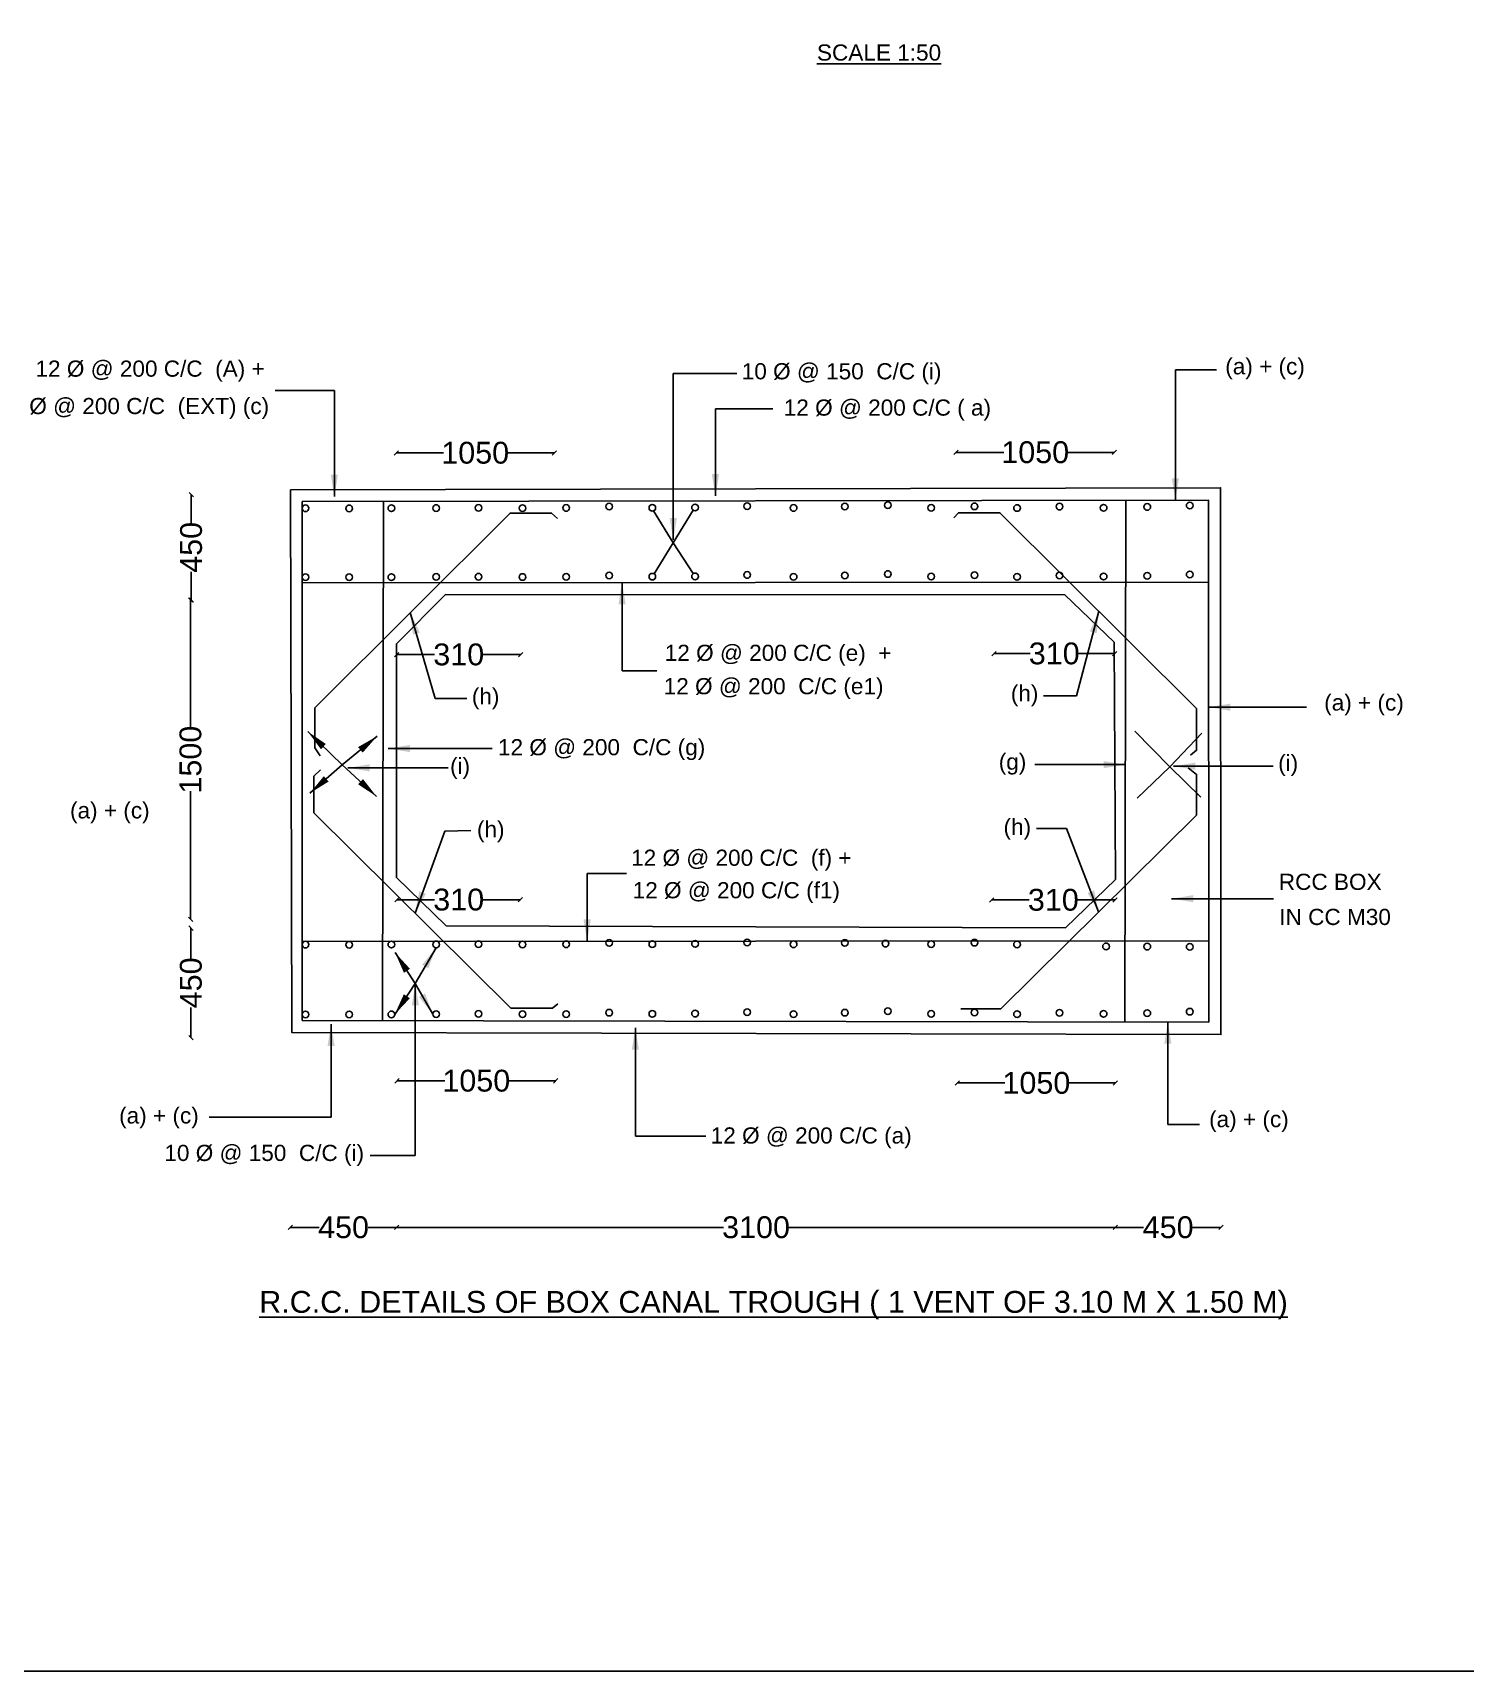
# Model space of a CAD drawing. Header units: millimetres. Extents: x 5124 to 2909731, y 2311 to 44621088.
# Drawn here: x 2813722 to 2846527, y 44535521 to 44573052 of the extents above; entities that cross this region are included whole.
import ezdxf

# ---------------------------------------------------------------- set-up
doc = ezdxf.new("R2010")
doc.units = ezdxf.units.MM
doc.header["$MEASUREMENT"] = 0
for name, color, linetype in [('DIMENSION', 7, 'Continuous'), ('DRAWING', 2, 'Continuous'), ('TEXT', 1, 'Continuous')]:
    doc.layers.add(name, color=color, linetype=linetype)
doc.styles.get("Standard").update_dxf_attribs({"font": 'arial.ttf', "height": 500})
doc.dimstyles.get("Standard").update_dxf_attribs({"dimtxt": 80, "dimasz": 100, "dimexe": 0.18, "dimexo": 0.0625, "dimgap": 0.09, "dimtad": 0, "dimdec": 0, "dimzin": 0, "dimdsep": 46, "dimtxsty": 'Standard', "dimblk": 'OBLIQUE', "dimcen": 0.09, "dimse1": 1, "dimse2": 1, "dimadec": 0, "dimazin": 0, "dimtfac": 1, "dimtdec": 0, "dimtofl": 0, "dimtmove": 0, "dimatfit": 3, "dimfxl": 0, "dimtolj": 1, "dimtzin": 0, "dimarcsym": 0})

# ---------------------------------------------------------------- blocks, each defined once
blk = doc.blocks.new('_Oblique')
at = {"color": 0, "linetype": 'ByBlock', "lineweight": -2}
blk.add_line((-0.5, -0.5), (0.5, 0.5), dxfattribs=at)
blk = doc.blocks.new('*D45')
at = {"layer": 'Defpoints', "color": 0, "transparency": 16777216}
for p in [(2822045, 44563405), (2825663, 44563429), (2825663, 44563429)]:
    blk.add_point(p, dxfattribs=at)
at = {"layer": 'DIMENSION', "color": 0, "lineweight": -2, "transparency": 16777216}
for p, q in [((2822045, 44563429), (2823132, 44563429)), ((2825663, 44563429), (2824576, 44563429))]:
    blk.add_line(p, q, dxfattribs=at)
at = {"layer": 'DIMENSION', "color": 0, "lineweight": -2, "transparency": 16777216, "xscale": 100, "yscale": 100, "zscale": 100, "rotation": 180}
blk.add_blockref('_Oblique', (2822045, 44563429), dxfattribs=at)
at = {"layer": 'DIMENSION', "color": 0, "lineweight": -2, "transparency": 16777216, "xscale": 100, "yscale": 100, "zscale": 100}
blk.add_blockref('_Oblique', (2825663, 44563429), dxfattribs=at)
at = {"layer": 'DIMENSION', "color": 0, "transparency": 16777216, "insert": (2823854, 44563429), "char_height": 500, "attachment_point": 5}
blk.add_mtext('\\A1;1050', dxfattribs=at)
blk = doc.blocks.new('*D55')
at = {"layer": 'Defpoints', "color": 0, "transparency": 16777216}
for p in [(2822059, 44558827), (2824895, 44558833), (2824895, 44558809)]:
    blk.add_point(p, dxfattribs=at)
at = {"layer": 'DIMENSION', "color": 0, "lineweight": -2, "transparency": 16777216}
for p, q in [((2822059, 44558809), (2822925, 44558809)), ((2824895, 44558809), (2824028, 44558809))]:
    blk.add_line(p, q, dxfattribs=at)
at = {"layer": 'DIMENSION', "color": 0, "lineweight": -2, "transparency": 16777216, "xscale": 100, "yscale": 100, "zscale": 100, "rotation": 180}
blk.add_blockref('_Oblique', (2822059, 44558809), dxfattribs=at)
at = {"layer": 'DIMENSION', "color": 0, "lineweight": -2, "transparency": 16777216, "xscale": 100, "yscale": 100, "zscale": 100}
blk.add_blockref('_Oblique', (2824895, 44558809), dxfattribs=at)
at = {"layer": 'DIMENSION', "color": 0, "transparency": 16777216, "insert": (2823477, 44558809), "char_height": 500, "attachment_point": 5}
blk.add_mtext('\\A1;310', dxfattribs=at)
blk = doc.blocks.new('*D46')
at = {"layer": 'Defpoints', "color": 0, "transparency": 16777216}
for p in [(2834868, 44563431), (2838489, 44563441), (2838489, 44563441)]:
    blk.add_point(p, dxfattribs=at)
at = {"layer": 'DIMENSION', "color": 0, "lineweight": -2, "transparency": 16777216}
for p, q in [((2834868, 44563441), (2835957, 44563441)), ((2838489, 44563441), (2837401, 44563441))]:
    blk.add_line(p, q, dxfattribs=at)
at = {"layer": 'DIMENSION', "color": 0, "lineweight": -2, "transparency": 16777216, "xscale": 100, "yscale": 100, "zscale": 100, "rotation": 180}
blk.add_blockref('_Oblique', (2834868, 44563441), dxfattribs=at)
at = {"layer": 'DIMENSION', "color": 0, "lineweight": -2, "transparency": 16777216, "xscale": 100, "yscale": 100, "zscale": 100}
blk.add_blockref('_Oblique', (2838489, 44563441), dxfattribs=at)
at = {"layer": 'DIMENSION', "color": 0, "transparency": 16777216, "insert": (2836679, 44563441), "char_height": 500, "attachment_point": 5}
blk.add_mtext('\\A1;1050', dxfattribs=at)
blk = doc.blocks.new('*D56')
at = {"layer": 'Defpoints', "color": 0, "transparency": 16777216}
for p in [(2835733, 44558832), (2835733, 44558832), (2838497, 44558779)]:
    blk.add_point(p, dxfattribs=at)
at = {"layer": 'DIMENSION', "color": 0, "lineweight": -2, "transparency": 16777216}
for p, q in [((2835733, 44558832), (2836564, 44558832)), ((2838497, 44558832), (2837666, 44558832))]:
    blk.add_line(p, q, dxfattribs=at)
at = {"layer": 'DIMENSION', "color": 0, "lineweight": -2, "transparency": 16777216, "xscale": 100, "yscale": 100, "zscale": 100, "rotation": 180}
blk.add_blockref('_Oblique', (2835733, 44558832), dxfattribs=at)
at = {"layer": 'DIMENSION', "color": 0, "lineweight": -2, "transparency": 16777216, "xscale": 100, "yscale": 100, "zscale": 100}
blk.add_blockref('_Oblique', (2838497, 44558832), dxfattribs=at)
at = {"layer": 'DIMENSION', "color": 0, "transparency": 16777216, "insert": (2837115, 44558832), "char_height": 500, "attachment_point": 5}
blk.add_mtext('\\A1;310', dxfattribs=at)
blk = doc.blocks.new('*D57')
at = {"layer": 'Defpoints', "color": 0, "transparency": 16777216}
for p in [(2822063, 44553195), (2824889, 44553197), (2824889, 44553194)]:
    blk.add_point(p, dxfattribs=at)
at = {"layer": 'DIMENSION', "color": 0, "lineweight": -2, "transparency": 16777216}
for p, q in [((2822063, 44553194), (2822924, 44553194)), ((2824889, 44553194), (2824027, 44553194))]:
    blk.add_line(p, q, dxfattribs=at)
at = {"layer": 'DIMENSION', "color": 0, "lineweight": -2, "transparency": 16777216, "xscale": 100, "yscale": 100, "zscale": 100, "rotation": 180}
blk.add_blockref('_Oblique', (2822063, 44553194), dxfattribs=at)
at = {"layer": 'DIMENSION', "color": 0, "lineweight": -2, "transparency": 16777216, "xscale": 100, "yscale": 100, "zscale": 100}
blk.add_blockref('_Oblique', (2824889, 44553194), dxfattribs=at)
at = {"layer": 'DIMENSION', "color": 0, "transparency": 16777216, "insert": (2823476, 44553194), "char_height": 500, "attachment_point": 5}
blk.add_mtext('\\A1;310', dxfattribs=at)
blk = doc.blocks.new('*D47')
at = {"layer": 'Defpoints', "color": 0, "transparency": 16777216}
for p in [(2822063, 44549045), (2825694, 44549045), (2825694, 44549045)]:
    blk.add_point(p, dxfattribs=at)
at = {"layer": 'DIMENSION', "color": 0, "lineweight": -2, "transparency": 16777216}
for p, q in [((2822063, 44549045), (2823156, 44549045)), ((2825694, 44549045), (2824601, 44549045))]:
    blk.add_line(p, q, dxfattribs=at)
at = {"layer": 'DIMENSION', "color": 0, "lineweight": -2, "transparency": 16777216, "xscale": 100, "yscale": 100, "zscale": 100, "rotation": 180}
blk.add_blockref('_Oblique', (2822063, 44549045), dxfattribs=at)
at = {"layer": 'DIMENSION', "color": 0, "lineweight": -2, "transparency": 16777216, "xscale": 100, "yscale": 100, "zscale": 100}
blk.add_blockref('_Oblique', (2825694, 44549045), dxfattribs=at)
at = {"layer": 'DIMENSION', "color": 0, "transparency": 16777216, "insert": (2823879, 44549045), "char_height": 500, "attachment_point": 5}
blk.add_mtext('\\A1;1050', dxfattribs=at)
blk = doc.blocks.new('*D58')
at = {"layer": 'Defpoints', "color": 0, "transparency": 16777216}
for p in [(2835679, 44553189), (2835679, 44553180), (2838509, 44553169)]:
    blk.add_point(p, dxfattribs=at)
at = {"layer": 'DIMENSION', "color": 0, "lineweight": -2, "transparency": 16777216}
for p, q in [((2835679, 44553189), (2836543, 44553189)), ((2838509, 44553189), (2837645, 44553189))]:
    blk.add_line(p, q, dxfattribs=at)
at = {"layer": 'DIMENSION', "color": 0, "lineweight": -2, "transparency": 16777216, "xscale": 100, "yscale": 100, "zscale": 100, "rotation": 180}
blk.add_blockref('_Oblique', (2835679, 44553189), dxfattribs=at)
at = {"layer": 'DIMENSION', "color": 0, "lineweight": -2, "transparency": 16777216, "xscale": 100, "yscale": 100, "zscale": 100}
blk.add_blockref('_Oblique', (2838509, 44553189), dxfattribs=at)
at = {"layer": 'DIMENSION', "color": 0, "transparency": 16777216, "insert": (2837094, 44553189), "char_height": 500, "attachment_point": 5}
blk.add_mtext('\\A1;310', dxfattribs=at)
blk = doc.blocks.new('*D48')
at = {"layer": 'Defpoints', "color": 0, "transparency": 16777216}
for p in [(2834898, 44549018), (2838513, 44548996), (2838513, 44548996)]:
    blk.add_point(p, dxfattribs=at)
at = {"layer": 'DIMENSION', "color": 0, "lineweight": -2, "transparency": 16777216}
for p, q in [((2834898, 44548996), (2835983, 44548996)), ((2838513, 44548996), (2837428, 44548996))]:
    blk.add_line(p, q, dxfattribs=at)
at = {"layer": 'DIMENSION', "color": 0, "lineweight": -2, "transparency": 16777216, "xscale": 100, "yscale": 100, "zscale": 100, "rotation": 180}
blk.add_blockref('_Oblique', (2834898, 44548996), dxfattribs=at)
at = {"layer": 'DIMENSION', "color": 0, "lineweight": -2, "transparency": 16777216, "xscale": 100, "yscale": 100, "zscale": 100}
blk.add_blockref('_Oblique', (2838513, 44548996), dxfattribs=at)
at = {"layer": 'DIMENSION', "color": 0, "transparency": 16777216, "insert": (2836706, 44548996), "char_height": 500, "attachment_point": 5}
blk.add_mtext('\\A1;1050', dxfattribs=at)
blk = doc.blocks.new('*D49')
at = {"layer": 'Defpoints', "color": 0, "transparency": 16777216}
for p in [(2817356, 44562471), (2817350, 44560058), (2817351, 44560058)]:
    blk.add_point(p, dxfattribs=at)
at = {"layer": 'DIMENSION', "color": 0, "lineweight": -2, "transparency": 16777216}
for p, q in [((2817350, 44562471), (2817350, 44561826)), ((2817350, 44560058), (2817350, 44560703))]:
    blk.add_line(p, q, dxfattribs=at)
at = {"layer": 'DIMENSION', "color": 0, "lineweight": -2, "transparency": 16777216, "xscale": 100, "yscale": 100, "zscale": 100}
for p, rotation in [((2817350, 44562471), 90), ((2817350, 44560058), 270)]:
    blk.add_blockref('_Oblique', p, dxfattribs=dict(at, rotation=rotation))
at = {"layer": 'DIMENSION', "color": 0, "transparency": 16777216, "insert": (2817350, 44561265), "char_height": 500, "attachment_point": 5, "rotation": 90}
blk.add_mtext('\\A1;450', dxfattribs=at)
blk = doc.blocks.new('*D50')
at = {"layer": 'Defpoints', "color": 0, "transparency": 16777216}
for p in [(2817351, 44560058), (2817334, 44552745), (2817335, 44552745)]:
    blk.add_point(p, dxfattribs=at)
at = {"layer": 'DIMENSION', "color": 0, "lineweight": -2, "transparency": 16777216}
for p, q in [((2817335, 44560058), (2817335, 44557124)), ((2817335, 44552745), (2817335, 44555680))]:
    blk.add_line(p, q, dxfattribs=at)
at = {"layer": 'DIMENSION', "color": 0, "lineweight": -2, "transparency": 16777216, "xscale": 100, "yscale": 100, "zscale": 100}
for p, rotation in [((2817335, 44560058), 90), ((2817335, 44552745), 270)]:
    blk.add_blockref('_Oblique', p, dxfattribs=dict(at, rotation=rotation))
at = {"layer": 'DIMENSION', "color": 0, "transparency": 16777216, "insert": (2817335, 44556402), "char_height": 500, "attachment_point": 5, "rotation": 90}
blk.add_mtext('\\A1;1500', dxfattribs=at)
blk = doc.blocks.new('*D51')
at = {"layer": 'Defpoints', "color": 0, "transparency": 16777216}
for p in [(2817327, 44552542), (2817339, 44550035), (2817344, 44550035)]:
    blk.add_point(p, dxfattribs=at)
at = {"layer": 'DIMENSION', "color": 0, "lineweight": -2, "transparency": 16777216}
for p, q in [((2817344, 44552542), (2817344, 44551850)), ((2817344, 44550035), (2817344, 44550727))]:
    blk.add_line(p, q, dxfattribs=at)
at = {"layer": 'DIMENSION', "color": 0, "lineweight": -2, "transparency": 16777216, "xscale": 100, "yscale": 100, "zscale": 100}
for p, rotation in [((2817344, 44552542), 90), ((2817344, 44550035), 270)]:
    blk.add_blockref('_Oblique', p, dxfattribs=dict(at, rotation=rotation))
at = {"layer": 'DIMENSION', "color": 0, "transparency": 16777216, "insert": (2817344, 44551289), "char_height": 500, "attachment_point": 5, "rotation": 90}
blk.add_mtext('\\A1;450', dxfattribs=at)
blk = doc.blocks.new('*D52')
at = {"layer": 'Defpoints', "color": 0, "transparency": 16777216}
for p in [(2819620, 44545693), (2822058, 44545688), (2822058, 44545688)]:
    blk.add_point(p, dxfattribs=at)
at = {"layer": 'DIMENSION', "color": 0, "lineweight": -2, "transparency": 16777216}
for p, q in [((2819620, 44545688), (2820277, 44545688)), ((2822058, 44545688), (2821401, 44545688))]:
    blk.add_line(p, q, dxfattribs=at)
at = {"layer": 'DIMENSION', "color": 0, "lineweight": -2, "transparency": 16777216, "xscale": 100, "yscale": 100, "zscale": 100, "rotation": 180}
blk.add_blockref('_Oblique', (2819620, 44545688), dxfattribs=at)
at = {"layer": 'DIMENSION', "color": 0, "lineweight": -2, "transparency": 16777216, "xscale": 100, "yscale": 100, "zscale": 100}
blk.add_blockref('_Oblique', (2822058, 44545688), dxfattribs=at)
at = {"layer": 'DIMENSION', "color": 0, "transparency": 16777216, "insert": (2820839, 44545688), "char_height": 500, "attachment_point": 5}
blk.add_mtext('\\A1;450', dxfattribs=at)
blk = doc.blocks.new('*D53')
at = {"layer": 'Defpoints', "color": 0, "transparency": 16777216}
for p in [(2822058, 44545688), (2838514, 44545688), (2838514, 44545645)]:
    blk.add_point(p, dxfattribs=at)
at = {"layer": 'DIMENSION', "color": 0, "lineweight": -2, "transparency": 16777216}
for p, q in [((2822058, 44545688), (2829540, 44545688)), ((2838514, 44545688), (2831032, 44545688))]:
    blk.add_line(p, q, dxfattribs=at)
at = {"layer": 'DIMENSION', "color": 0, "lineweight": -2, "transparency": 16777216, "xscale": 100, "yscale": 100, "zscale": 100, "rotation": 180}
blk.add_blockref('_Oblique', (2822058, 44545688), dxfattribs=at)
at = {"layer": 'DIMENSION', "color": 0, "lineweight": -2, "transparency": 16777216, "xscale": 100, "yscale": 100, "zscale": 100}
blk.add_blockref('_Oblique', (2838514, 44545688), dxfattribs=at)
at = {"layer": 'DIMENSION', "color": 0, "transparency": 16777216, "insert": (2830286, 44545688), "char_height": 500, "attachment_point": 5}
blk.add_mtext('\\A1;3100', dxfattribs=at)
blk = doc.blocks.new('*D54')
at = {"layer": 'Defpoints', "color": 0, "transparency": 16777216}
for p in [(2838514, 44545688), (2840933, 44545688), (2840933, 44545685)]:
    blk.add_point(p, dxfattribs=at)
at = {"layer": 'DIMENSION', "color": 0, "lineweight": -2, "transparency": 16777216}
for p, q in [((2838514, 44545688), (2839162, 44545688)), ((2840933, 44545688), (2840285, 44545688))]:
    blk.add_line(p, q, dxfattribs=at)
at = {"layer": 'DIMENSION', "color": 0, "lineweight": -2, "transparency": 16777216, "xscale": 100, "yscale": 100, "zscale": 100, "rotation": 180}
blk.add_blockref('_Oblique', (2838514, 44545688), dxfattribs=at)
at = {"layer": 'DIMENSION', "color": 0, "lineweight": -2, "transparency": 16777216, "xscale": 100, "yscale": 100, "zscale": 100}
blk.add_blockref('_Oblique', (2840933, 44545688), dxfattribs=at)
at = {"layer": 'DIMENSION', "color": 0, "transparency": 16777216, "insert": (2839724, 44545688), "char_height": 500, "attachment_point": 5}
blk.add_mtext('\\A1;450', dxfattribs=at)

msp = doc.modelspace()

# ---------------------------------------------------------------- linework, layer by layer
at = {"layer": 'DIMENSION', "color": 0}
msp.add_lwpolyline([(2909588.2, 44621087.8), (2778033.6, 44621087.8), (2778033.6, 44535521), (2909588.2, 44535521)], close=True, dxfattribs=at)
at = {"layer": 'DRAWING', "color": 0}
for points in [[(2819624.9, 44562580.5), (2840924.2, 44562628.9), (2840931.9, 44550103.1), (2819653.1, 44550154.9), (2819624.9, 44562580.5)], [(2819891.7, 44562314.8), (2840646.2, 44562348), (2840654.6, 44550390.8), (2819891.6, 44550430.4), (2819891.7, 44562314.8)], [(2821753.4, 44562317.8), (2821730.7, 44550426.9)], [(2838757.4, 44562344.9), (2838734.6, 44550394.4)], [(2825738, 44561928.9), (2825602.4, 44562050), (2824653.3, 44562050), (2820184, 44557589), (2820184, 44556670.3), (2820300.1, 44556491.9)], [(2834815.4, 44561944.8), (2834922.3, 44562056), (2835872.1, 44562056), (2840374.3, 44557573.4), (2840374.3, 44556616.8), (2840233.3, 44556502.4)], [(2819891.7, 44560453.1), (2840647.5, 44560467.8)], [(2823173.3, 44560184.9), (2837355, 44560174.2), (2838489.2, 44559091.5), (2838519.6, 44553658.6), (2837373.3, 44552553.2), (2823192.4, 44552593.9), (2822051.5, 44553702), (2822052.7, 44559051.6), (2823173.3, 44560184.9)], [(2820311.6, 44556166.9), (2820158.2, 44556020.9), (2820158.2, 44555186.7)], [(2840178.9, 44556215.3), (2840376.4, 44556062.6), (2840376.4, 44555133.6), (2835888.1, 44550691.5), (2834976.8, 44550691.5)], [(2820158.2, 44555186.7), (2824671.8, 44550711.6), (2825623.9, 44550711.6), (2825743.5, 44550808.1)], [(2819891.6, 44552236.7), (2840653.3, 44552251.3)]]:
    msp.add_lwpolyline(points, dxfattribs=at)
for centre in [(2819967.8, 44562159.3), (2820969.3, 44562158.1), (2821934.1, 44562160.4), (2822959.3, 44562165.2), (2823930.9, 44562170.1), (2824939.4, 44562162.9), (2825938.7, 44562167.1), (2826922.8, 44562199.3), (2827910.7, 44562170.9), (2828888.4, 44562177.6), (2830081.7, 44562209.4), (2831146.2, 44562167.1), (2832317.8, 44562199.2), (2833306.3, 44562231.3), (2834298, 44562172), (2835286.6, 44562204.1), (2836262.5, 44562165.9), (2837233.1, 44562198), (2838246.1, 44562172), (2839245.9, 44562190.1), (2840217.4, 44562222.2), (2819967.8, 44560582.1), (2820969.3, 44560580.8), (2821934.1, 44560583.2), (2822959.3, 44560587.9), (2823930.9, 44560592.8), (2824939.4, 44560585.7), (2825938.7, 44560589.9), (2826922.8, 44560622), (2827910.7, 44560593.7), (2828888.4, 44560600.4), (2830081.7, 44560632.1), (2831146.2, 44560589.8), (2832317.8, 44560621.9), (2833306.3, 44560654.1), (2834298, 44560594.7), (2835286.6, 44560626.9), (2836262.5, 44560588.6), (2837233.1, 44560620.8), (2838246.1, 44560594.7), (2839245.9, 44560612.9), (2840217.4, 44560645), (2819967.8, 44552164.6), (2820969.3, 44552163.3), (2821934.1, 44552165.7), (2822959.3, 44552170.4), (2823930.9, 44552175.3), (2824939.4, 44552168.2), (2825938.7, 44552172.4), (2826922.8, 44552204.5), (2827910.7, 44552176.2), (2828888.4, 44552182.9), (2830081.7, 44552214.6), (2831146.2, 44552172.3), (2832317.8, 44552204.4), (2833248.1, 44552187.7), (2834298, 44552177.2), (2835286.6, 44552209.4), (2836262.5, 44552171.1), (2838301.1, 44552124.7), (2839245.9, 44552119.3), (2840217.4, 44552115.8), (2819967.8, 44550566.2), (2820969.3, 44550565), (2821934.1, 44550567.3), (2822959.3, 44550572.1), (2823930.9, 44550577), (2824939.4, 44550569.8), (2825938.7, 44550574), (2826922.8, 44550606.2), (2827910.7, 44550577.9), (2828888.4, 44550584.5), (2830081.7, 44550616.3), (2831146.2, 44550574), (2832317.8, 44550606.1), (2833306.3, 44550638.2), (2834298, 44550578.9), (2835286.6, 44550611), (2836262.5, 44550572.8), (2837233.1, 44550604.9), (2838246.1, 44550578.9), (2839245.9, 44550597), (2840217.4, 44550629.2)]:
    msp.add_circle(centre, 76, dxfattribs=at)

# ---------------------------------------------------------------- texts
at = {"layer": 'TEXT', "color": 0}
for s, height, p in [('%%USCALE 1:50', 370, (2831680.3, 44572414.7)), ('12 Ø @ 200 C/C  (A) +', 370, (2813783.8, 44565173.9)), ('(a) + (c)', 370, (2841031.3, 44565227.1)), ('10 Ø @ 150  C/C (i)', 370, (2829957.9, 44565113.6)), ('16 Ø @ 200 C/C  (EXT) (c)', 370, (2812923.7, 44564317.1)), ('12 Ø @ 200 C/C ( a)', 370, (2830920.8, 44564281.7)), ('12 Ø @ 200 C/C (e)  +', 370, (2828195, 44558664)), ('(h)', 370, (2823777.1, 44557668.3)), ('12 Ø @ 200  C/C (e1)', 370, (2828170.6, 44557899.6)), ('(h)', 370, (2836120.5, 44557736.9)), ('(a) + (c)', 370, (2843297.4, 44557525.5)), ('12 Ø @ 200  C/C (g)', 370, (2824376, 44556502.2)), ('(g)', 370, (2835843.9, 44556169.9)), ('(i)', 370, (2842242.5, 44556140)), ('(i)', 370, (2823278.3, 44556071.7)), ('(a) + (c)', 370, (2814575, 44555055.6)), ('(h)', 370, (2823893.8, 44554622.5)), ('(h)', 370, (2835953.6, 44554677.4)), ('12 Ø @ 200 C/C  (f) +', 370, (2827425, 44553970.3)), ('12 Ø @ 200 C/C (f1)', 370, (2827460.4, 44553225.9)), ('RCC BOX', 370, (2842257.9, 44553418.4)), ('IN CC M30', 370, (2842269, 44552614.3)), ('(a) + (c)', 370, (2815699.7, 44548066.7)), ('(a) + (c)', 370, (2840662, 44547983.1)), ('12 Ø @ 200 C/C (a)', 370, (2829247.6, 44547608.6)), ('10 Ø @ 150  C/C (i)', 370, (2816735.2, 44547208.9)), ('%%UR.C.C. DETAILS OF BOX CANAL TROUGH ( 1 VENT OF 3.10 M X 1.50 M)', 500, (2818907.5, 44543731.1))]:
    msp.add_text(s, height=height, dxfattribs=at).set_placement(p)

# ---------------------------------------------------------------- dimensions: what is measured, and where the dimension line sits
at = {"layer": 'DIMENSION', "color": 0}
for base, p1, p2, text, picture, middle in [((2825662.7, 44563429.5), (2822044.9, 44563405.4), (2825662.7, 44563429.5), '1050', '*D45', (2823853.8, 44563429.5)), ((2838489.4, 44563440.6), (2834868.3, 44563431.2), (2838489.4, 44563440.6), '1050', '*D46', (2836678.9, 44563440.6)), ((2824894.6, 44558809.2), (2822059.1, 44558827.2), (2824894.6, 44558833.1), '310', '*D55', (2823476.8, 44558809.2)), ((2835733.4, 44558832), (2838496.7, 44558779), (2835733.4, 44558832), '310', '*D56', (2837115, 44558832)), ((2824889.2, 44553194.2), (2822062.6, 44553195.3), (2824889.2, 44553197.4), '310', '*D57', (2823475.9, 44553194.2)), ((2835679.1, 44553189.3), (2838508.8, 44553169.4), (2835679.1, 44553179.8), '310', '*D58', (2837093.9, 44553189.3)), ((2825694.2, 44549045.1), (2822063, 44549045.1), (2825694.2, 44549045.1), '1050', '*D47', (2823878.6, 44549045.1)), ((2838513.4, 44548995.6), (2834897.8, 44549018.3), (2838513.4, 44548995.6), '1050', '*D48', (2836705.6, 44548995.6)), ((2822057.6, 44545688.1), (2819620.2, 44545692.8), (2822057.6, 44545688.1), '450', '*D52', (2820838.9, 44545688.1)), ((2838514.1, 44545688.1), (2822057.6, 44545688.1), (2838514.1, 44545644.6), '3100', '*D53', (2830285.9, 44545688.1)), ((2840933.1, 44545688.1), (2838514.1, 44545688.1), (2840933.1, 44545684.9), '450', '*D54', (2839723.6, 44545688.1))]:
    dim = msp.add_linear_dim(base=base, p1=p1, p2=p2, text=text, dimstyle='Standard', dxfattribs=at)
    dim.commit()
    dim.dimension.update_dxf_attribs({"geometry": picture, "text_midpoint": middle})
for base, p1, p2, text, picture, middle in [((2817349.8, 44560058.5), (2817355.8, 44562471), (2817350.8, 44560058.5), '450', '*D49', (2817349.8, 44561264.7)), ((2817334.5, 44552745.4), (2817350.8, 44560058.5), (2817334.2, 44552745.4), '1500', '*D50', (2817334.5, 44556402)), ((2817344.3, 44550035.3), (2817327.4, 44552541.7), (2817338.7, 44550035.3), '450', '*D51', (2817344.3, 44551288.5))]:
    dim = msp.add_linear_dim(base=base, p1=p1, p2=p2, angle=90, text=text, dimstyle='Standard', dxfattribs=at)
    dim.commit()
    dim.dimension.update_dxf_attribs({"geometry": picture, "text_midpoint": middle})

# ---------------------------------------------------------------- leaders
for points, override in [([(2828390.1, 44561435.4), (2828390.1, 44565249.9), (2829846.8, 44565249.9)], {"dimasz": 500, "dimgap": 0.09, "dimtad": 0}), ([(2839889.8, 44562346.7), (2839889.8, 44565327.5), (2840827.9, 44565327.5)], {"dimasz": 500, "dimgap": 0.09, "dimtad": 0}), ([(2820628.2, 44562426.3), (2820628.2, 44564854.1), (2819272.1, 44564854.1)], {"dimasz": 500, "dimgap": 0.09, "dimtad": 0}), ([(2829355.4, 44562441.3), (2829355.4, 44564440.3), (2830669.1, 44564440.3)], {"dimasz": 500, "dimgap": 0.09, "dimtad": 0}), ([(2827936.8, 44562099.5), (2828390.2, 44561370)], {"dimgap": 0.09, "dimtad": 0}), ([(2828848.5, 44562112.9), (2828390.2, 44561370)], {"dimgap": 0.09, "dimtad": 0}), ([(2827950.6, 44560658.4), (2828390.2, 44561370)], {"dimgap": 0.09, "dimtad": 0}), ([(2828847.1, 44560664.2), (2828390.2, 44561370)], {"dimgap": 0.09, "dimtad": 0}), ([(2827217.6, 44560458.3), (2827217.6, 44558434.4), (2828012.9, 44558434.4)], {"dimasz": 500, "dimgap": 0.09, "dimtad": 0}), ([(2822368.2, 44559769.1), (2822938.6, 44557801.6), (2823659, 44557801.6)], {"dimasz": 500, "dimgap": 0.09, "dimtad": 0}), ([(2838136.5, 44559801.5), (2837625.9, 44557865.4), (2836869.1, 44557863.5)], {"dimasz": 500, "dimgap": 0.09, "dimtad": 0}), ([(2840649.6, 44557603.7), (2842895.3, 44557603.7)], {"dimasz": 500, "dimgap": 0.09, "dimtad": 0}), ([(2820018, 44557047.7), (2820808.4, 44556284.7)], {"dimasz": 500, "dimgap": 0.09, "dimtad": 0}), ([(2821611.7, 44556942.4), (2820808.4, 44556284.7)], {"dimasz": 500, "dimgap": 0.09, "dimtad": 0}), ([(2838963.8, 44557055.2), (2839762.1, 44556240.6)], {"dimgap": 0.09, "dimtad": 0}), ([(2840493.8, 44557008.1), (2839762.1, 44556240.6)], {"dimgap": 0.09, "dimtad": 0}), ([(2821860.1, 44556656.3), (2824241.5, 44556656.3)], {"dimasz": 500, "dimgap": 0.09, "dimtad": 0}), ([(2820067.7, 44555631.6), (2820808.4, 44556284.7)], {"dimasz": 500, "dimgap": 0.09, "dimtad": 0}), ([(2821595, 44555558.6), (2820808.4, 44556284.7)], {"dimasz": 500, "dimgap": 0.09, "dimtad": 0}), ([(2820939.5, 44556213.2), (2823235.9, 44556213.2)], {"dimasz": 500, "dimgap": 0.09, "dimtad": 0}), ([(2838745.8, 44556287.2), (2836670.5, 44556287.2)], {"dimasz": 500, "dimgap": 0.09, "dimtad": 0}), ([(2839015.6, 44555520.9), (2839762.1, 44556240.6)], {"dimgap": 0.09, "dimtad": 0}), ([(2840472.5, 44555538.9), (2839762.1, 44556240.6)], {"dimgap": 0.09, "dimtad": 0}), ([(2839845.6, 44556251.4), (2842131.4, 44556251.4)], {"dimasz": 500, "dimgap": 0.09, "dimtad": 0}), ([(2822478.2, 44552886.5), (2823156.5, 44554761.9), (2823756.2, 44554776.8)], {"dimasz": 500, "dimgap": 0.09, "dimtad": 0}), ([(2838132.2, 44552912.6), (2837398.2, 44554827.2), (2836705.3, 44554827.2)], {"dimasz": 500, "dimgap": 0.09, "dimtad": 0}), ([(2826417.6, 44552241.3), (2826417.6, 44553796.6), (2827319.4, 44553796.6)], {"dimasz": 500, "dimgap": 0.09, "dimtad": 0}), ([(2839801.9, 44553216.9), (2842134.3, 44553216.9)], {"dimasz": 500, "dimgap": 0.09, "dimtad": 0}), ([(2822959.3, 44552094.4), (2822483.1, 44551270.5)], {"dimasz": 500, "dimgap": 0.09, "dimtad": 0}), ([(2822018.2, 44551983.9), (2822483.1, 44551270.5)], {"dimasz": 500, "dimgap": 0.09, "dimtad": 0}), ([(2822483.1, 44551270.5), (2822483.1, 44547330.8), (2821446.6, 44547330.8)], {"dimasz": 500, "dimgap": 0.09, "dimtad": 0}), ([(2822010.2, 44550567.3), (2822483.1, 44551270.5)], {"dimasz": 500, "dimgap": 0.09, "dimtad": 0}), ([(2822883.2, 44550572.1), (2822483.1, 44551270.5)], {"dimasz": 500, "dimgap": 0.09, "dimtad": 0}), ([(2820554, 44550339.4), (2820554, 44548210.8), (2817761.1, 44548210.8)], {"dimasz": 500, "dimgap": 0.09, "dimtad": 0}), ([(2827522, 44550256.3), (2827522, 44547778.8), (2829136, 44547778.8)], {"dimasz": 500, "dimgap": 0.09, "dimtad": 0}), ([(2839716.3, 44550392.6), (2839716.3, 44548041.5), (2840438.8, 44548041.5)], {"dimasz": 500, "dimgap": 0.09, "dimtad": 0})]:
    msp.add_leader(points, dimstyle='Standard', override=override, dxfattribs=at)

doc.saveas('drawing.dxf')
